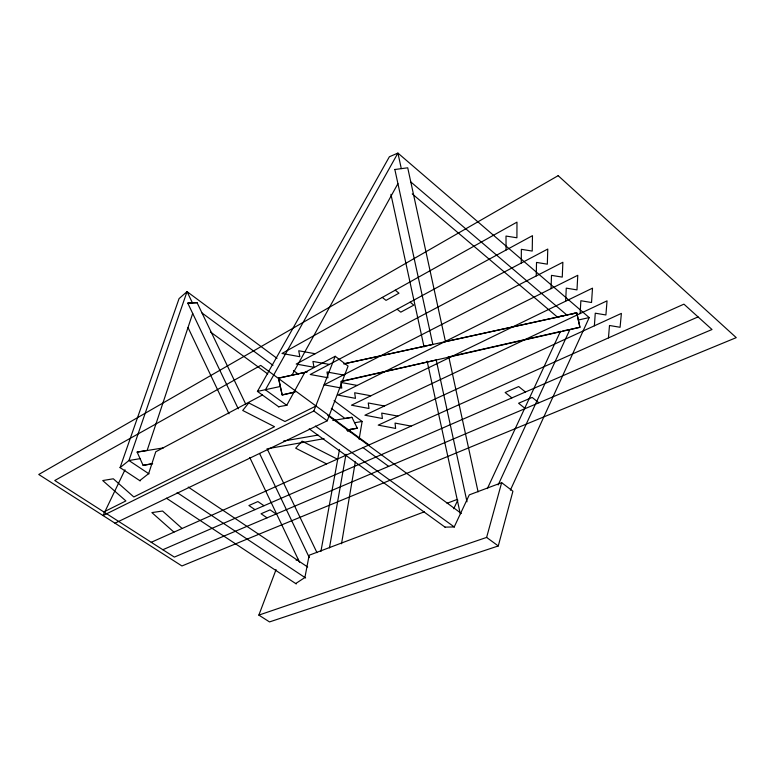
<?xml version="1.0" encoding="UTF-8"?>
<svg xmlns="http://www.w3.org/2000/svg" width="775" height="775" viewBox="0 0 775 775"><rect width="100%" height="100%" fill="white"/><g stroke="black" fill="none" stroke-linecap="round" stroke-linejoin="round"><path stroke-width="1.16" d="M521.265 263.054L521.362 249.327L532.222 251.061L532.473 235.678L296.215 364.047L313.982 367.282L312.935 361.441L329.346 364.415M536.252 275.929L536.523 262.425L547.334 264.168L547.77 249.056L310.252 374.499L327.961 377.754L326.992 371.99L343.344 374.984M551.054 288.629L551.49 275.367L562.262 277.111L562.873 262.26L324.144 384.846L341.785 388.11L340.903 382.433L357.198 385.437M565.673 301.184L566.263 288.135L576.988 289.898L577.782 275.29L337.881 395.076L355.463 398.35L354.659 392.76L370.896 395.773M580.117 313.575L580.863 300.739L591.538 302.512L592.507 288.155L351.472 405.199L368.997 408.483L368.261 402.971L384.448 405.993M594.377 325.81L595.268 313.197L605.905 314.97L607.038 300.855L364.918 415.216L382.395 418.51L381.726 413.085L397.856 416.107M608.452 337.9L609.499 325.49L620.087 327.282L621.385 313.4L378.229 425.126L395.637 428.43L395.047 423.082L411.128 426.114M341.523 543.769L355.318 461.832M359.116 439.27L362.119 421.464L334.064 400.665M329.462 547.886L345.999 454.257M349.98 431.733L350.397 429.369L357.343 428.158M320.898 551.49L339.479 449.597M276.055 569.615L258.86 615.108L269.516 621.918L498.277 545.958L512.924 491.224L501.658 482.67L469.282 494.876L454.218 526.932L445.024 527.136M258.86 615.108L486.613 537.424L501.658 482.67M192.694 313.449L147.153 450.411L137.107 452.028L143.123 465.397L152.646 463.75M140.217 480.917L120.077 467.625L179.064 298.617L187.037 291.623L276.995 358.341M115 523.193L327.234 420.806L348.072 366.062L335.188 356.277L304.778 372.465L286.74 405.296L278.613 406.73M124.998 469.786L103.046 515.559L313.836 410.992L335.188 356.277M510.376 490.149L589.213 317.585L397.924 153.082L389.379 156.763L257.436 391.414L278.942 406.972M498.151 484.947L569.945 329.482L579.952 327.205L576.813 312.79L557.332 317.004L412.252 193.905M487.359 488.608L560.461 331.38M453.724 508.739L457.822 500.088M292.001 375.11L397.924 183.656M120.077 467.625L128.931 460.524L140.101 458.655M139.762 480.616L148.655 473.632L155.765 451.786L262.493 394.969M347.626 431.365L350.397 429.369M295.701 583.556L304.904 577.511L309.147 555.239L424.429 511.791M103.84 511.946L125.889 500.931L102.717 480.558L113.305 478.785L133.823 496.969L274.524 426.715L242.711 410.469L248.727 402.913L284.977 421.493L316.006 406.003M151.241 542.297L683.928 304.158L712.012 329.511L174.346 557.089L54.763 480.519L260.7 365.393L369.026 444.937M162.847 549.727L698.062 316.917M296.108 560.16L298.365 559.308M447.03 503.266L457.202 499.429M341.252 381.31L436.218 360.007L467.005 501.793M448.066 357.043L560.964 331.39M294.5 392.082L282.168 394.892L278.525 378.064L307.065 371.903M295.11 392.082L282.168 395.027L278.525 378.2L306.813 372.01M341.01 381.649L579.894 327.341L576.755 312.926L344.536 363.756M280.347 386.473L257.436 391.414M578.382 319.998L589.213 317.585M559.56 316.52L563.997 315.551M343.654 363.892L432.828 344.429L394.833 169.415M444.753 341.765L560.189 316.5M572.599 313.691L574.711 313.236M562.834 330.906L568.763 329.714M268.266 448.589L324.086 438.669M143.104 465.291L152.016 463.741M283.543 441.052L318.05 435.066M346.619 430.115L357.323 428.255L351.898 417.289L344.933 418.423L331.322 408.377M354.621 422.724L362.119 421.464M137.127 452.145L163.38 447.892M332.795 420.476L351.879 417.386M394.853 169.512L407.718 167.797L445.47 341.659M187.773 303.141L197.092 302.734M315.183 353.739L298.724 350.765L299.847 356.703L282.022 353.468L516.973 222.134L516.915 237.78L506.007 236.055L506.075 250.025M337.28 459.129L302.085 441.159L295.682 448.192L326.575 463.915M166.402 498.199L296.302 583.953M149.003 473.874L128.931 460.524L187.037 291.623L192.423 302.87M177.117 492.561L305.621 577.985M188.248 487.068L307.675 567.029M254.985 509.65L248.901 505.523L257.881 501.561L263.994 505.726M267.075 517.845L261.049 513.757L270.078 509.873L276.142 514.009M309.235 428.885L445.092 527.184M286.953 405.451L265.418 389.806L397.924 153.082L401.295 168.601M315.357 426.076L454.392 527.068M313.836 410.992L327.234 420.806M486.613 537.424L498.277 545.958M363.01 447.621L388.653 466.376M327.796 415.439L461.338 513.467M210.451 331.952L267.724 373.938M201.994 312.964L272.974 365.335M293.444 370.528L298.278 374.122M511.887 397.895L505.145 392.518L518.678 386.551L525.44 392.005M525.247 408.561L518.582 403.242L532.173 397.42L538.857 402.806M382.298 297.416L386.018 300.38L398.98 293.192L395.24 290.189M397.11 309.225L400.782 312.16L413.821 305.127L410.12 302.153M410.789 181.941L566.796 314.979M173.949 532.144L151.881 512.585L162.576 511.035L182.115 528.492M245.685 404.046L197.063 302.667L187.744 303.073L238.235 408.793M267.065 448.609L316.975 552.653M259.557 453.433L309.293 557.574M188.044 327.583L229.022 413.811M249.763 457.473L299.557 562.262M448.832 357.139L478.088 491.863M390.929 194.331L424.051 346.919M427.141 361.121L460.263 513.709M558.155 175.673L38.75 474.484L181.941 565.963L736.25 337.638L558.155 175.673"/></g></svg>
